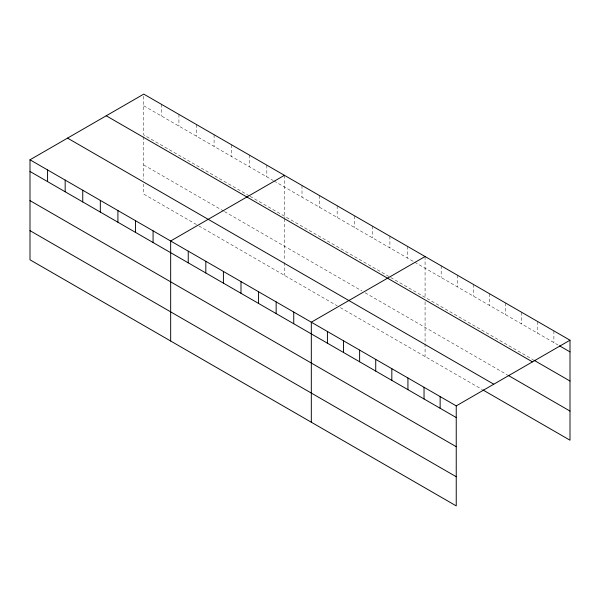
<?xml version="1.0" encoding="UTF-8"?>
<svg xmlns="http://www.w3.org/2000/svg" width="600" height="600" viewBox="0 0 600 600"><rect width="100%" height="100%" fill="white"/><g stroke="black" fill="none" stroke-linecap="round" stroke-linejoin="round"><path stroke-width="0.45" stroke-dasharray="3 2.25" d="M143.76 105.795L273.233 180.54M274.028 181.005L413.888 261.75M414.69 262.215L557.925 344.91M249.255 195.847L143.76 134.94L143.76 94.11M250.05 196.312L389.91 277.058M390.713 277.515L532.965 359.647M143.76 164.97L223.68 211.118M224.483 211.575L361.942 290.94M365.138 292.785L507.202 374.805M196.507 224.572L143.76 194.123L143.76 184.102M198.907 225.96L337.163 305.782M340.365 307.627L482.243 389.543M553.898 330.907L553.898 342.585M537.795 321.608L537.795 333.285M521.692 312.315L521.692 323.993M505.59 303.015L505.59 314.692M489.487 293.715L489.487 305.4M473.385 284.423L473.385 296.1M457.283 275.123L457.283 286.808M441.18 265.83L441.18 277.507M425.077 256.53L425.077 297.36M425.077 301.778L425.077 341.962M425.077 343.785L425.077 356.535M407.498 246.382L407.498 258.06M389.91 236.228L389.91 247.913M372.33 226.08L372.33 237.757M354.75 215.925L354.75 227.61M337.163 205.778L337.163 217.455M319.582 195.623L319.582 207.308M302.002 185.475L302.002 197.153M284.423 175.32L284.423 217.92M284.423 218.798L284.423 260.752M284.423 262.575L284.423 275.332M266.835 165.172L266.835 176.85M249.255 155.017L249.255 166.703M231.675 144.87L231.675 156.547M214.087 134.715L214.087 146.4M196.507 124.567L196.507 136.245M178.928 114.413L178.928 126.097M161.34 104.265L161.34 115.942M143.76 136.71L143.76 179.55"/><path stroke-width="0.9" d="M30 159.795L456.24 405.877L456.24 505.89L30 259.8L30 159.795L143.76 94.11L570 340.2L570 440.205L483.045 390.007M284.423 175.32L170.663 240.998L170.663 341.01M425.077 256.53L311.317 322.207L311.317 422.22M456.24 405.877L570 340.2M559.53 345.84L570 351.877M533.768 360.112L570 381.03M106.222 115.785L532.463 361.875M508.005 375.27L570 411.06M67.537 138.12L493.778 384.202M30 171.472L456.24 417.562M30 200.618L456.24 446.707M30 230.647L456.24 476.737M440.138 396.585L440.138 408.263M424.035 387.285L424.035 398.97M407.933 377.993L407.933 389.67M391.83 368.692L391.83 380.37M375.728 359.4L375.728 371.077M359.625 350.1L359.625 361.778M343.522 340.8L343.522 352.485M327.42 331.507L327.42 343.185M293.737 312.06L293.737 323.737M276.157 301.905L276.157 313.59M258.57 291.757L258.57 303.435M240.99 281.603L240.99 293.288M223.41 271.455L223.41 283.132M205.822 261.3L205.822 272.985M188.243 251.153L188.243 262.83M153.075 230.85L153.075 242.528M135.495 220.702L135.495 232.38M117.915 210.548L117.915 222.225M100.328 200.4L100.328 212.077M82.748 190.245L82.748 201.923M65.168 180.097L65.168 191.775M47.58 169.942L47.58 181.62"/></g></svg>
